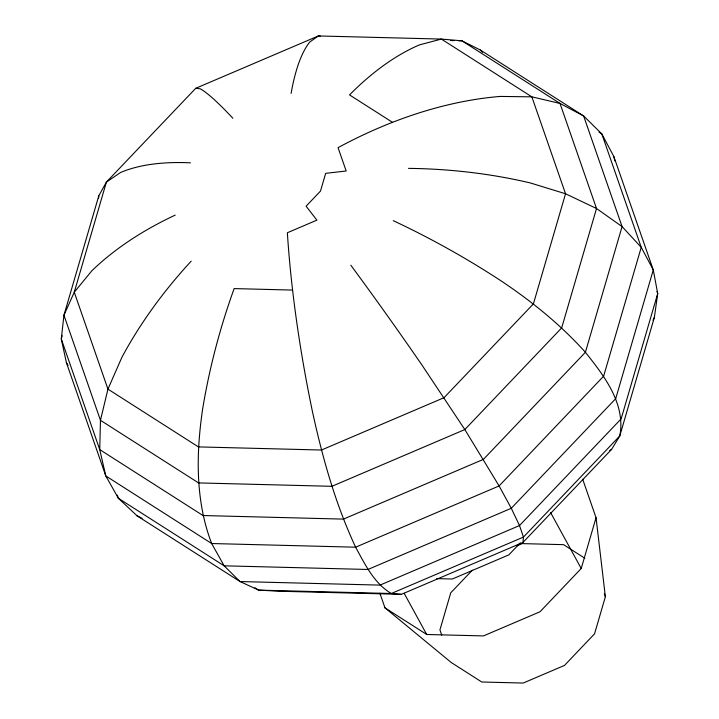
<?xml version="1.0" encoding="UTF-8"?>
<svg xmlns="http://www.w3.org/2000/svg" width="719" height="719" viewBox="0 0 719 719"><rect width="100%" height="100%" fill="white"/><g stroke="black" fill="none" stroke-linecap="round" stroke-linejoin="round"><path stroke-width="1.08" d="M98.674 198.031L98.782 195.856L106.394 182.096L195.73 88.302L318.346 35.95L441.367 39.078L461.913 40.812L480.337 50.006L583.621 115.948L601.821 133.914L613.891 156.634L653.274 269.931L657.714 293.541L654.407 317.25L619.769 435.957L611.599 449.384L522.983 542.414L401.373 594.343L279.34 591.234L258.651 590.137L240.02 581.554L137.077 515.829L118.401 498.294L105.792 475.933L66.373 362.52L61.286 338.964L63.946 315.219L98.782 195.856M522.983 542.414L523.459 537.075L519.504 525.553L511.281 508.288L499.103 485.936L464.834 429.558L421.891 364.937A350.908 30.414 55.4 0 0 350.818 265.212M62.22 335.737L61.286 338.964L99.734 449.6L105.792 475.933L211.665 543.528L224.157 565.817L240.02 581.554L380 585.113L519.504 525.553L621.162 418.826L657.714 293.541L656.977 291.42M379.902 593.274L384.962 607.834L426.7 634.482L483.447 635.92L540.014 611.77L581.222 568.504L596.042 517.707L582.678 479.231M596.042 517.707L605.371 596.752L594.55 633.834L564.469 665.426L523.18 683.05L481.748 681.998L451.28 662.541L384.962 607.834M652.978 320.243L654.407 317.25M472.356 570.149L450.75 592.824L439.929 629.907L441.763 635.165M520.304 542.854L508.854 554.87L452.296 579.02L436.721 578.624M609.766 450.534L611.599 449.384M516.97 545.811L522.129 543.609L563.561 544.66L584.799 558.223M279.34 591.234L281.435 590.623M450.705 40.525L454.066 40.615M458.551 40.722L461.913 40.812L560.002 103.437L583.621 115.948L622.079 226.593L641.24 247.327L653.274 269.931L615.716 398.641L511.281 508.288L367.966 569.475L224.157 565.817L118.401 498.294L117.296 495.121M292.579 290.081L234.151 288.589A350.908 179.579 -74.1 0 0 202.659 408.868C196.053 453.644 195.217 500.667 211.665 543.528L355.626 547.195L499.103 485.936L603.636 376.181L641.24 247.327L601.821 133.914L598.981 132.098M401.373 594.343L391.28 593.508L258.651 590.137L254.903 587.738M195.73 88.302L200.25 88.805A350.908 30.414 55.4 0 1 232.875 118.276M320.386 36.247L318.346 35.95L309.682 42.079A350.908 86.127 78.7 0 0 291.105 93.416M137.077 515.829L142.083 518.336M392.502 122.338L349.533 94.899A350.908 179.579 -74.1 0 1 419.492 44.875L441.367 39.078L531.853 96.84L560.002 103.437L596.518 208.51L561.683 327.882L464.834 429.558L331.917 486.314L198.552 482.916L100.462 420.3L63.946 315.219L74.264 292.211L106.394 182.096L120.513 172.524A350.908 138.794 30.8 0 1 190.445 162.827M480.337 50.006L482.566 52.334M66.373 362.52L68.017 365.45M550.61 512.584L581.222 568.504M404.141 593.274L426.7 634.482M604.275 593.597L605.371 596.752M613.891 156.634L614.772 160.894M175.184 215.125A350.908 209.993 -0.4 0 0 91.834 270.802L74.264 292.211L107.949 389.132L100.462 420.3L99.734 449.6L203.019 515.541L343.457 519.118L483.42 459.36L585.401 352.283L622.079 226.593L596.518 208.51L565.538 193.77L530.307 182.941A350.908 209.993 -0.4 0 0 408.509 168.372M191.182 261.159A350.908 224.921 -38.8 0 0 121.897 357.307L107.949 389.132L198.426 446.903L321.456 450.031L444.063 397.679L533.408 303.885L565.538 193.77L531.853 96.84L500.244 96.427A350.908 224.921 -38.8 0 0 338.056 147.647L346.172 170.996L325.671 173.342L320.494 191.083L306.105 206.191L316.899 220.14L287.357 232.758A350.908 86.127 78.7 0 0 312.459 411.654C322.588 458.03 335.467 504.082 355.626 547.195C364.982 564.244 373.916 583.19 391.28 593.508L523.459 537.075L619.769 435.957C626.042 403.979 604.086 375.785 585.401 352.283C560.838 324.889 532.114 301.692 501.628 281.219A350.908 138.794 30.8 0 0 393.248 220.67"/></g></svg>
